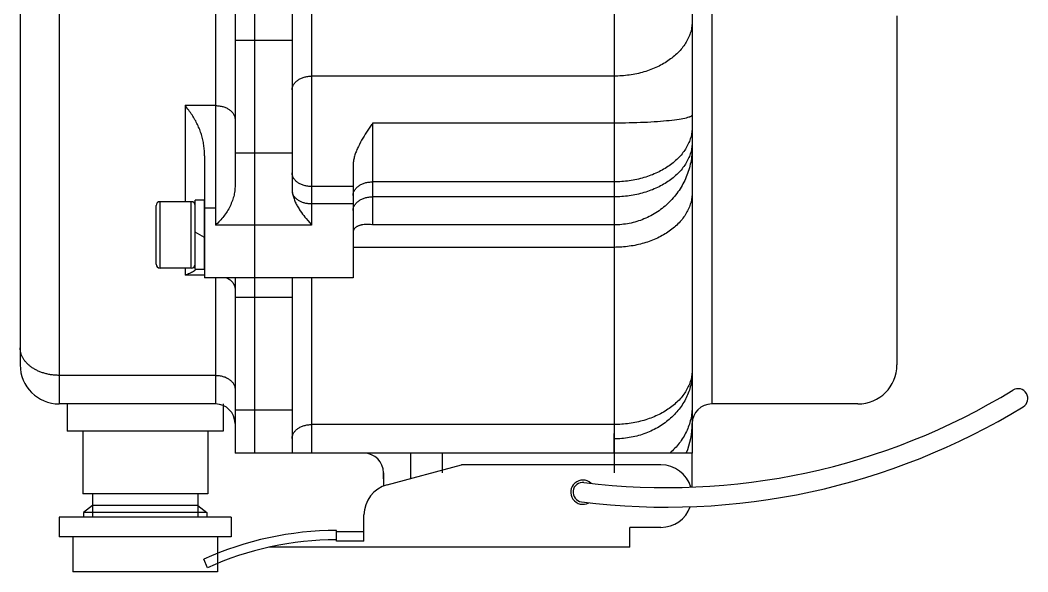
# Model space of a CAD drawing. Header units: millimetres. Extents: x -139278 to 641613, y -260926 to 217780.
# Drawn here: x 47038.6 to 47296.9, y 13754.6 to 13896.1 of the extents above; entities that cross this region are included whole.
import ezdxf

# ---------------------------------------------------------------- set-up
doc = ezdxf.new("R2010")
doc.units = ezdxf.units.MM

msp = doc.modelspace()

# ---------------------------------------------------------------- linework, layer by layer
for p, q in [((47093.692, 13999.235), (47093.692, 13853.368)), ((47098.698, 13999.235), (47098.698, 13785.065)), ((47113.317, 13999.335), (47113.317, 13843.531)), ((47190.814, 13999.335), (47190.814, 13785.065)), ((47038.623, 13995.33), (47038.623, 13807.693)), ((47108.31, 13994.329), (47108.31, 13852.885)), ((47210.84, 13992.326), (47210.84, 13785.065)), ((47215.846, 13992.326), (47215.846, 13797.681)), ((47048.635, 13937.194), (47048.635, 13797.681)), ((47088.686, 13936.255), (47088.686, 13843.531)), ((47210.84, 13895.894), (47210.834, 13895.546)), ((47263.306, 13897.206), (47263.306, 13807.693)), ((47210.455, 13893.131), (47210.353, 13892.791)), ((47210.545, 13893.473), (47210.455, 13893.131)), ((47210.623, 13893.816), (47210.545, 13893.473)), ((47210.689, 13894.16), (47210.623, 13893.816)), ((47210.743, 13894.506), (47210.689, 13894.16)), ((47210.785, 13894.852), (47210.743, 13894.506)), ((47210.816, 13895.199), (47210.785, 13894.852)), ((47210.834, 13895.546), (47210.816, 13895.199)), ((47098.698, 13890.912), (47093.692, 13890.912)), ((47108.31, 13890.912), (47098.698, 13890.912)), ((47209.315, 13890.475), (47209.122, 13890.156)), ((47209.498, 13890.798), (47209.315, 13890.475)), ((47209.669, 13891.123), (47209.498, 13890.798)), ((47209.829, 13891.452), (47209.669, 13891.123)), ((47209.977, 13891.783), (47209.829, 13891.452)), ((47210.114, 13892.117), (47209.977, 13891.783)), ((47210.24, 13892.453), (47210.114, 13892.117)), ((47210.353, 13892.791), (47210.24, 13892.453)), ((47207.465, 13888.027), (47207.187, 13887.74)), ((47207.733, 13888.318), (47207.465, 13888.027)), ((47207.991, 13888.614), (47207.733, 13888.318)), ((47208.238, 13888.914), (47207.991, 13888.614)), ((47208.475, 13889.219), (47208.238, 13888.914)), ((47208.701, 13889.527), (47208.475, 13889.219)), ((47208.917, 13889.84), (47208.701, 13889.527)), ((47209.122, 13890.156), (47208.917, 13889.84)), ((47204.263, 13885.402), (47203.894, 13885.172)), ((47204.623, 13885.638), (47204.263, 13885.402)), ((47204.974, 13885.881), (47204.623, 13885.638)), ((47205.318, 13886.13), (47204.974, 13885.881)), ((47205.652, 13886.385), (47205.318, 13886.13)), ((47205.978, 13886.645), (47205.652, 13886.385)), ((47206.294, 13886.911), (47205.978, 13886.645)), ((47206.601, 13887.182), (47206.294, 13886.911)), ((47206.899, 13887.459), (47206.601, 13887.182)), ((47207.187, 13887.74), (47206.899, 13887.459)), ((47198.021, 13882.683), (47197.561, 13882.562)), ((47198.478, 13882.812), (47198.021, 13882.683)), ((47198.929, 13882.949), (47198.478, 13882.812)), ((47199.376, 13883.093), (47198.929, 13882.949)), ((47199.818, 13883.246), (47199.376, 13883.093)), ((47200.254, 13883.406), (47199.818, 13883.246)), ((47200.685, 13883.573), (47200.254, 13883.406)), ((47201.109, 13883.748), (47200.685, 13883.573)), ((47201.528, 13883.931), (47201.109, 13883.748)), ((47201.94, 13884.12), (47201.528, 13883.931)), ((47202.345, 13884.317), (47201.94, 13884.12)), ((47202.743, 13884.52), (47202.345, 13884.317)), ((47203.135, 13884.731), (47202.743, 13884.52)), ((47203.518, 13884.948), (47203.135, 13884.731)), ((47203.894, 13885.172), (47203.518, 13884.948)), ((47109.023, 13880.014), (47109.154, 13880.161)), ((47109.023, 13880.014), (47109.154, 13880.161)), ((47109.154, 13880.161), (47109.296, 13880.303)), ((47109.154, 13880.161), (47109.296, 13880.303)), ((47109.296, 13880.303), (47109.447, 13880.44)), ((47109.296, 13880.303), (47109.447, 13880.44)), ((47109.447, 13880.44), (47109.607, 13880.571)), ((47109.447, 13880.44), (47109.607, 13880.571)), ((47109.607, 13880.571), (47109.777, 13880.697)), ((47109.607, 13880.571), (47109.777, 13880.697)), ((47109.777, 13880.697), (47109.955, 13880.817)), ((47109.777, 13880.697), (47109.955, 13880.817)), ((47109.955, 13880.817), (47110.141, 13880.93)), ((47109.955, 13880.817), (47110.141, 13880.93)), ((47110.141, 13880.93), (47110.334, 13881.037)), ((47110.141, 13880.93), (47110.334, 13881.037)), ((47110.334, 13881.037), (47110.535, 13881.137)), ((47110.334, 13881.037), (47110.535, 13881.137)), ((47110.535, 13881.137), (47110.743, 13881.23)), ((47110.535, 13881.137), (47110.743, 13881.23)), ((47110.743, 13881.23), (47110.957, 13881.316)), ((47110.743, 13881.23), (47110.957, 13881.316)), ((47110.957, 13881.316), (47111.176, 13881.394)), ((47110.957, 13881.316), (47111.176, 13881.394)), ((47111.176, 13881.394), (47111.401, 13881.464)), ((47111.176, 13881.394), (47111.401, 13881.464)), ((47111.401, 13881.464), (47111.63, 13881.527)), ((47111.401, 13881.464), (47111.63, 13881.527)), ((47111.63, 13881.527), (47111.863, 13881.581)), ((47111.63, 13881.527), (47111.863, 13881.581)), ((47111.863, 13881.581), (47112.1, 13881.628)), ((47111.863, 13881.581), (47112.1, 13881.628)), ((47112.1, 13881.628), (47112.34, 13881.666)), ((47112.1, 13881.628), (47112.34, 13881.666)), ((47112.34, 13881.666), (47112.582, 13881.695)), ((47112.34, 13881.666), (47112.582, 13881.695)), ((47112.582, 13881.695), (47112.826, 13881.717)), ((47112.582, 13881.695), (47112.826, 13881.717)), ((47112.826, 13881.717), (47113.071, 13881.73)), ((47112.826, 13881.717), (47113.071, 13881.73)), ((47113.071, 13881.73), (47113.317, 13881.734)), ((47113.071, 13881.73), (47113.317, 13881.734)), ((47190.814, 13881.734), (47113.317, 13881.734)), ((47191.306, 13881.738), (47190.814, 13881.734)), ((47191.797, 13881.751), (47191.306, 13881.738)), ((47192.288, 13881.772), (47191.797, 13881.751)), ((47192.777, 13881.802), (47192.288, 13881.772)), ((47193.266, 13881.84), (47192.777, 13881.802)), ((47193.753, 13881.887), (47193.266, 13881.84)), ((47194.238, 13881.942), (47193.753, 13881.887)), ((47194.721, 13882.006), (47194.238, 13881.942)), ((47195.202, 13882.078), (47194.721, 13882.006)), ((47195.68, 13882.158), (47195.202, 13882.078)), ((47196.155, 13882.247), (47195.68, 13882.158)), ((47196.627, 13882.344), (47196.155, 13882.247)), ((47197.096, 13882.448), (47196.627, 13882.344)), ((47197.561, 13882.562), (47197.096, 13882.448)), ((47108.31, 13878.194), (47108.316, 13878.367)), ((47108.31, 13878.194), (47108.316, 13878.367)), ((47108.316, 13878.367), (47108.334, 13878.541)), ((47108.316, 13878.367), (47108.334, 13878.541)), ((47108.334, 13878.541), (47108.365, 13878.713)), ((47108.334, 13878.541), (47108.365, 13878.713)), ((47108.365, 13878.713), (47108.407, 13878.884)), ((47108.365, 13878.713), (47108.407, 13878.884)), ((47108.407, 13878.884), (47108.46, 13879.054)), ((47108.407, 13878.884), (47108.46, 13879.054)), ((47108.46, 13879.054), (47108.526, 13879.221)), ((47108.46, 13879.054), (47108.526, 13879.221)), ((47108.526, 13879.221), (47108.603, 13879.386)), ((47108.526, 13879.221), (47108.603, 13879.386)), ((47108.603, 13879.386), (47108.691, 13879.548)), ((47108.603, 13879.386), (47108.691, 13879.548)), ((47108.691, 13879.548), (47108.791, 13879.707)), ((47108.691, 13879.548), (47108.791, 13879.707)), ((47108.791, 13879.707), (47108.902, 13879.863)), ((47108.791, 13879.707), (47108.902, 13879.863)), ((47108.902, 13879.863), (47109.023, 13880.014)), ((47108.902, 13879.863), (47109.023, 13880.014)), ((47080.876, 13874.178), (47080.876, 13849.546)), ((47088.686, 13874.178), (47080.876, 13874.178)), ((47081.123, 13873.885), (47080.876, 13874.178)), ((47081.364, 13873.591), (47081.123, 13873.885)), ((47081.599, 13873.295), (47081.364, 13873.591)), ((47081.827, 13872.998), (47081.599, 13873.295)), ((47082.049, 13872.699), (47081.827, 13872.998)), ((47082.265, 13872.399), (47082.049, 13872.699)), ((47082.475, 13872.097), (47082.265, 13872.399)), ((47088.686, 13874.178), (47088.931, 13874.173)), ((47088.931, 13874.173), (47089.176, 13874.161)), ((47089.176, 13874.161), (47089.42, 13874.139)), ((47089.42, 13874.139), (47089.662, 13874.11)), ((47089.662, 13874.11), (47089.902, 13874.072)), ((47089.902, 13874.072), (47090.139, 13874.025)), ((47090.139, 13874.025), (47090.372, 13873.971)), ((47090.372, 13873.971), (47090.601, 13873.908)), ((47090.601, 13873.908), (47090.826, 13873.838)), ((47090.826, 13873.838), (47091.046, 13873.76)), ((47091.046, 13873.76), (47091.259, 13873.674)), ((47091.259, 13873.674), (47091.467, 13873.581)), ((47091.467, 13873.581), (47091.668, 13873.481)), ((47091.668, 13873.481), (47091.862, 13873.374)), ((47091.862, 13873.374), (47092.048, 13873.261)), ((47092.048, 13873.261), (47092.226, 13873.141)), ((47092.226, 13873.141), (47092.395, 13873.015)), ((47092.395, 13873.015), (47092.556, 13872.883)), ((47092.556, 13872.883), (47092.707, 13872.746)), ((47092.707, 13872.746), (47092.848, 13872.604)), ((47092.848, 13872.604), (47092.98, 13872.458)), ((47092.98, 13872.458), (47093.101, 13872.306)), ((47082.678, 13871.794), (47082.475, 13872.097)), ((47082.875, 13871.489), (47082.678, 13871.794)), ((47083.066, 13871.183), (47082.875, 13871.489)), ((47083.251, 13870.875), (47083.066, 13871.183)), ((47083.429, 13870.565), (47083.251, 13870.875)), ((47083.601, 13870.254), (47083.429, 13870.565)), ((47083.767, 13869.941), (47083.601, 13870.254)), ((47083.926, 13869.627), (47083.767, 13869.941)), ((47093.101, 13872.306), (47093.211, 13872.151)), ((47093.211, 13872.151), (47093.311, 13871.992)), ((47093.311, 13871.992), (47093.399, 13871.83)), ((47093.399, 13871.83), (47093.476, 13871.665)), ((47093.476, 13871.665), (47093.542, 13871.498)), ((47093.542, 13871.498), (47093.596, 13871.328)), ((47093.596, 13871.328), (47093.638, 13871.157)), ((47093.638, 13871.157), (47093.668, 13870.985)), ((47093.668, 13870.985), (47093.686, 13870.811)), ((47093.686, 13870.811), (47093.692, 13870.638)), ((47196.627, 13869.778), (47195.68, 13869.75)), ((47197.561, 13869.811), (47196.627, 13869.778)), ((47198.478, 13869.848), (47197.561, 13869.811)), ((47199.376, 13869.89), (47198.478, 13869.848)), ((47200.254, 13869.937), (47199.376, 13869.89)), ((47201.109, 13869.988), (47200.254, 13869.937)), ((47201.94, 13870.043), (47201.109, 13869.988)), ((47202.743, 13870.103), (47201.94, 13870.043)), ((47203.518, 13870.167), (47202.743, 13870.103)), ((47204.263, 13870.234), (47203.518, 13870.167)), ((47204.974, 13870.306), (47204.263, 13870.234)), ((47205.652, 13870.381), (47204.974, 13870.306)), ((47206.294, 13870.46), (47205.652, 13870.381)), ((47206.899, 13870.541), (47206.294, 13870.46)), ((47207.465, 13870.626), (47206.899, 13870.541)), ((47207.991, 13870.714), (47207.465, 13870.626)), ((47208.475, 13870.804), (47207.991, 13870.714)), ((47208.917, 13870.897), (47208.475, 13870.804)), ((47209.315, 13870.992), (47208.917, 13870.897)), ((47209.669, 13871.088), (47209.315, 13870.992)), ((47209.977, 13871.187), (47209.669, 13871.088)), ((47210.114, 13871.237), (47209.977, 13871.187)), ((47210.24, 13871.287), (47210.114, 13871.237)), ((47210.353, 13871.337), (47210.24, 13871.287)), ((47210.455, 13871.388), (47210.353, 13871.337)), ((47210.545, 13871.439), (47210.455, 13871.388)), ((47210.623, 13871.49), (47210.545, 13871.439)), ((47210.689, 13871.542), (47210.623, 13871.49)), ((47210.743, 13871.593), (47210.689, 13871.542)), ((47210.785, 13871.645), (47210.743, 13871.593)), ((47210.816, 13871.697), (47210.785, 13871.645)), ((47210.834, 13871.748), (47210.816, 13871.697)), ((47210.84, 13871.8), (47210.834, 13871.748)), ((47084.08, 13869.312), (47083.926, 13869.627)), ((47084.227, 13868.994), (47084.08, 13869.312)), ((47084.368, 13868.675), (47084.227, 13868.994)), ((47084.502, 13868.355), (47084.368, 13868.675)), ((47084.631, 13868.033), (47084.502, 13868.355)), ((47084.753, 13867.71), (47084.631, 13868.033)), ((47084.868, 13867.385), (47084.753, 13867.71)), ((47084.978, 13867.058), (47084.868, 13867.385)), ((47127.4, 13867.367), (47127.074, 13866.853)), ((47127.73, 13867.877), (47127.4, 13867.367)), ((47128.063, 13868.384), (47127.73, 13867.877)), ((47128.736, 13869.39), (47128.063, 13868.384)), ((47128.936, 13869.687), (47128.936, 13843.591)), ((47190.814, 13869.687), (47128.936, 13869.687)), ((47191.797, 13869.69), (47190.814, 13869.687)), ((47192.777, 13869.697), (47191.797, 13869.69)), ((47193.753, 13869.71), (47192.777, 13869.697)), ((47194.721, 13869.728), (47193.753, 13869.71)), ((47195.68, 13869.75), (47194.721, 13869.728)), ((47210.743, 13867.401), (47210.689, 13867.055)), ((47210.785, 13867.747), (47210.743, 13867.401)), ((47210.816, 13868.094), (47210.785, 13867.747)), ((47210.834, 13868.441), (47210.816, 13868.094)), ((47210.84, 13868.789), (47210.834, 13868.441)), ((47085.081, 13866.73), (47084.978, 13867.058)), ((47085.178, 13866.401), (47085.081, 13866.73)), ((47085.269, 13866.07), (47085.178, 13866.401)), ((47085.353, 13865.737), (47085.269, 13866.07)), ((47085.432, 13865.403), (47085.353, 13865.737)), ((47085.503, 13865.067), (47085.432, 13865.403)), ((47085.569, 13864.73), (47085.503, 13865.067)), ((47085.629, 13864.391), (47085.569, 13864.73)), ((47125.846, 13864.762), (47125.565, 13864.23)), ((47126.139, 13865.29), (47125.846, 13864.762)), ((47126.442, 13865.815), (47126.139, 13865.29)), ((47126.755, 13866.336), (47126.442, 13865.815)), ((47127.074, 13866.853), (47126.755, 13866.336)), ((47209.977, 13864.678), (47209.829, 13864.347)), ((47210.114, 13865.012), (47209.977, 13864.678)), ((47210.24, 13865.348), (47210.114, 13865.012)), ((47210.353, 13865.686), (47210.24, 13865.348)), ((47210.455, 13866.026), (47210.353, 13865.686)), ((47210.545, 13866.368), (47210.455, 13866.026)), ((47210.623, 13866.711), (47210.545, 13866.368)), ((47210.689, 13867.055), (47210.623, 13866.711)), ((47210.834, 13864.596), (47210.816, 13864.248)), ((47210.84, 13864.943), (47210.834, 13864.596)), ((47085.682, 13864.05), (47085.629, 13864.391)), ((47085.729, 13863.708), (47085.682, 13864.05)), ((47085.769, 13863.365), (47085.729, 13863.708)), ((47085.804, 13863.02), (47085.769, 13863.365)), ((47085.832, 13862.673), (47085.804, 13863.02)), ((47085.854, 13862.325), (47085.832, 13862.673)), ((47085.87, 13861.976), (47085.854, 13862.325)), ((47124.602, 13862.071), (47124.504, 13861.799)), ((47124.705, 13862.344), (47124.602, 13862.071)), ((47124.814, 13862.615), (47124.705, 13862.344)), ((47124.928, 13862.886), (47124.814, 13862.615)), ((47125.047, 13863.156), (47124.928, 13862.886)), ((47125.171, 13863.426), (47125.047, 13863.156)), ((47125.298, 13863.695), (47125.171, 13863.426)), ((47125.565, 13864.23), (47125.298, 13863.695)), ((47208.475, 13862.114), (47208.238, 13861.809)), ((47208.701, 13862.422), (47208.475, 13862.114)), ((47208.917, 13862.734), (47208.701, 13862.422)), ((47209.122, 13863.05), (47208.917, 13862.734)), ((47209.315, 13863.37), (47209.122, 13863.05)), ((47209.498, 13863.692), (47209.315, 13863.37)), ((47209.669, 13864.018), (47209.498, 13863.692)), ((47209.829, 13864.347), (47209.669, 13864.018)), ((47210.455, 13862.181), (47210.353, 13861.841)), ((47210.545, 13862.522), (47210.455, 13862.181)), ((47210.623, 13862.865), (47210.545, 13862.522)), ((47210.689, 13863.21), (47210.623, 13862.865)), ((47210.743, 13863.555), (47210.689, 13863.21)), ((47210.785, 13863.901), (47210.743, 13863.555)), ((47210.785, 13862.04), (47210.743, 13861.553)), ((47210.816, 13864.248), (47210.785, 13863.901)), ((47210.816, 13862.528), (47210.785, 13862.04)), ((47210.834, 13863.016), (47210.816, 13862.528)), ((47210.84, 13863.505), (47210.834, 13863.016)), ((47085.879, 13861.624), (47085.87, 13861.976)), ((47085.882, 13861.272), (47085.879, 13861.624)), ((47085.882, 13861.272), (47085.882, 13830.052)), ((47098.698, 13861.992), (47093.692, 13861.992)), ((47108.31, 13861.992), (47098.698, 13861.992)), ((47123.979, 13859.607), (47123.953, 13859.333)), ((47124.016, 13859.882), (47123.979, 13859.607)), ((47124.062, 13860.156), (47124.016, 13859.882)), ((47124.116, 13860.43), (47124.062, 13860.156)), ((47124.179, 13860.705), (47124.116, 13860.43)), ((47124.25, 13860.979), (47124.179, 13860.705)), ((47124.328, 13861.252), (47124.25, 13860.979)), ((47124.413, 13861.526), (47124.328, 13861.252)), ((47124.504, 13861.799), (47124.413, 13861.526)), ((47205.978, 13859.54), (47205.652, 13859.279)), ((47206.294, 13859.806), (47205.978, 13859.54)), ((47206.601, 13860.077), (47206.294, 13859.806)), ((47206.899, 13860.353), (47206.601, 13860.077)), ((47207.187, 13860.635), (47206.899, 13860.353)), ((47207.465, 13860.922), (47207.187, 13860.635)), ((47207.733, 13861.213), (47207.465, 13860.922)), ((47207.991, 13861.509), (47207.733, 13861.213)), ((47208.238, 13861.809), (47207.991, 13861.509)), ((47209.315, 13859.524), (47209.122, 13859.205)), ((47209.498, 13859.847), (47209.315, 13859.524)), ((47209.669, 13860.173), (47209.498, 13859.847)), ((47209.829, 13860.501), (47209.669, 13860.173)), ((47209.977, 13860.833), (47209.829, 13860.501)), ((47210.114, 13861.166), (47209.977, 13860.833)), ((47210.24, 13861.502), (47210.114, 13861.166)), ((47210.353, 13861.841), (47210.24, 13861.502)), ((47210.455, 13859.62), (47210.353, 13859.142)), ((47210.545, 13860.1), (47210.455, 13859.62)), ((47210.623, 13860.583), (47210.545, 13860.1)), ((47210.689, 13861.067), (47210.623, 13860.583)), ((47210.743, 13861.553), (47210.689, 13861.067)), ((47108.316, 13856.78), (47108.31, 13856.954)), ((47123.936, 13859.059), (47123.93, 13858.785)), ((47123.93, 13858.785), (47123.93, 13830.052)), ((47123.953, 13859.333), (47123.936, 13859.059)), ((47201.94, 13857.015), (47201.528, 13856.825)), ((47202.345, 13857.212), (47201.94, 13857.015)), ((47202.743, 13857.415), (47202.345, 13857.212)), ((47203.135, 13857.626), (47202.743, 13857.415)), ((47203.518, 13857.843), (47203.135, 13857.626)), ((47203.894, 13858.066), (47203.518, 13857.843)), ((47204.263, 13858.297), (47203.894, 13858.066)), ((47204.623, 13858.533), (47204.263, 13858.297)), ((47204.974, 13858.776), (47204.623, 13858.533)), ((47205.318, 13859.025), (47204.974, 13858.776)), ((47205.652, 13859.279), (47205.318, 13859.025)), ((47207.465, 13857.076), (47207.187, 13856.79)), ((47207.733, 13857.368), (47207.465, 13857.076)), ((47207.991, 13857.663), (47207.733, 13857.368)), ((47208.238, 13857.964), (47207.991, 13857.663)), ((47208.475, 13858.268), (47208.238, 13857.964)), ((47208.701, 13858.577), (47208.475, 13858.268)), ((47208.917, 13858.889), (47208.701, 13858.577)), ((47209.122, 13859.205), (47208.917, 13858.889)), ((47209.829, 13857.258), (47209.669, 13856.796)), ((47209.977, 13857.724), (47209.829, 13857.258)), ((47210.114, 13858.194), (47209.977, 13857.724)), ((47210.24, 13858.666), (47210.114, 13858.194)), ((47210.353, 13859.142), (47210.24, 13858.666)), ((47108.334, 13856.607), (47108.316, 13856.78)), ((47108.365, 13856.434), (47108.334, 13856.607)), ((47108.407, 13856.263), (47108.365, 13856.434)), ((47108.46, 13856.094), (47108.407, 13856.263)), ((47108.526, 13855.926), (47108.46, 13856.094)), ((47108.603, 13855.761), (47108.526, 13855.926)), ((47108.691, 13855.599), (47108.603, 13855.761)), ((47108.791, 13855.44), (47108.691, 13855.599)), ((47108.902, 13855.285), (47108.791, 13855.44)), ((47109.023, 13855.134), (47108.902, 13855.285)), ((47109.154, 13854.987), (47109.023, 13855.134)), ((47109.296, 13854.845), (47109.154, 13854.987)), ((47109.447, 13854.708), (47109.296, 13854.845)), ((47109.607, 13854.576), (47109.447, 13854.708)), ((47109.777, 13854.451), (47109.607, 13854.576)), ((47109.955, 13854.331), (47109.777, 13854.451)), ((47110.141, 13854.217), (47109.955, 13854.331)), ((47126.576, 13854.211), (47126.796, 13854.289)), ((47126.796, 13854.289), (47127.021, 13854.359)), ((47127.021, 13854.359), (47127.25, 13854.422)), ((47127.25, 13854.422), (47127.483, 13854.476)), ((47127.483, 13854.476), (47127.72, 13854.522)), ((47127.72, 13854.522), (47127.96, 13854.561)), ((47127.96, 13854.561), (47128.202, 13854.59)), ((47128.202, 13854.59), (47128.446, 13854.611)), ((47128.446, 13854.611), (47128.691, 13854.624)), ((47128.691, 13854.624), (47128.936, 13854.629)), ((47190.814, 13854.629), (47128.936, 13854.629)), ((47191.306, 13854.633), (47190.814, 13854.629)), ((47191.797, 13854.646), (47191.306, 13854.633)), ((47192.288, 13854.667), (47191.797, 13854.646)), ((47192.777, 13854.697), (47192.288, 13854.667)), ((47193.266, 13854.735), (47192.777, 13854.697)), ((47193.753, 13854.782), (47193.266, 13854.735)), ((47194.238, 13854.837), (47193.753, 13854.782)), ((47194.721, 13854.901), (47194.238, 13854.837)), ((47195.202, 13854.973), (47194.721, 13854.901)), ((47195.68, 13855.053), (47195.202, 13854.973)), ((47196.155, 13855.141), (47195.68, 13855.053)), ((47196.627, 13855.238), (47196.155, 13855.141)), ((47197.096, 13855.343), (47196.627, 13855.238)), ((47197.561, 13855.456), (47197.096, 13855.343)), ((47198.021, 13855.577), (47197.561, 13855.456)), ((47198.478, 13855.706), (47198.021, 13855.577)), ((47198.929, 13855.843), (47198.478, 13855.706)), ((47199.376, 13855.988), (47198.929, 13855.843)), ((47199.818, 13856.14), (47199.376, 13855.988)), ((47200.254, 13856.301), (47199.818, 13856.14)), ((47200.685, 13856.468), (47200.254, 13856.301)), ((47201.109, 13856.643), (47200.685, 13856.468)), ((47201.528, 13856.825), (47201.109, 13856.643)), ((47204.263, 13854.451), (47203.894, 13854.221)), ((47204.623, 13854.688), (47204.263, 13854.451)), ((47204.974, 13854.93), (47204.623, 13854.688)), ((47205.318, 13855.179), (47204.974, 13854.93)), ((47205.652, 13855.434), (47205.318, 13855.179)), ((47205.978, 13855.694), (47205.652, 13855.434)), ((47206.294, 13855.96), (47205.978, 13855.694)), ((47206.601, 13856.231), (47206.294, 13855.96)), ((47206.899, 13856.508), (47206.601, 13856.231)), ((47207.187, 13856.79), (47206.899, 13856.508)), ((47208.701, 13854.551), (47208.475, 13854.118)), ((47208.917, 13854.991), (47208.701, 13854.551)), ((47209.122, 13855.435), (47208.917, 13854.991)), ((47209.315, 13855.884), (47209.122, 13855.435)), ((47209.498, 13856.338), (47209.315, 13855.884)), ((47209.669, 13856.796), (47209.498, 13856.338)), ((47093.564, 13851.938), (47093.502, 13851.584)), ((47093.615, 13852.294), (47093.564, 13851.938)), ((47093.653, 13852.651), (47093.615, 13852.294)), ((47093.678, 13853.009), (47093.653, 13852.651)), ((47093.691, 13853.368), (47093.678, 13853.009)), ((47108.311, 13852.8), (47108.316, 13852.613)), ((47108.316, 13852.613), (47108.327, 13852.426)), ((47108.327, 13852.426), (47108.343, 13852.239)), ((47108.343, 13852.239), (47108.364, 13852.052)), ((47108.364, 13852.052), (47108.39, 13851.866)), ((47108.433, 13851.715), (47108.39, 13851.866)), ((47108.39, 13851.865), (47108.438, 13851.588)), ((47108.486, 13851.565), (47108.433, 13851.715)), ((47110.334, 13854.11), (47110.141, 13854.217)), ((47110.535, 13854.01), (47110.334, 13854.11)), ((47110.743, 13853.917), (47110.535, 13854.01)), ((47110.957, 13853.832), (47110.743, 13853.917)), ((47111.176, 13853.754), (47110.957, 13853.832)), ((47111.401, 13853.683), (47111.176, 13853.754)), ((47111.63, 13853.621), (47111.401, 13853.683)), ((47111.863, 13853.566), (47111.63, 13853.621)), ((47112.1, 13853.52), (47111.863, 13853.566)), ((47112.34, 13853.482), (47112.1, 13853.52)), ((47112.582, 13853.452), (47112.34, 13853.482)), ((47112.826, 13853.431), (47112.582, 13853.452)), ((47113.071, 13853.418), (47112.826, 13853.431)), ((47113.317, 13853.414), (47113.071, 13853.418)), ((47123.93, 13853.414), (47113.317, 13853.414)), ((47123.984, 13851.608), (47124.026, 13851.779)), ((47124.026, 13851.779), (47124.08, 13851.949)), ((47124.08, 13851.949), (47124.146, 13852.116)), ((47124.146, 13852.116), (47124.223, 13852.281)), ((47124.223, 13852.281), (47124.311, 13852.443)), ((47124.311, 13852.443), (47124.411, 13852.602)), ((47124.411, 13852.602), (47124.521, 13852.757)), ((47124.521, 13852.757), (47124.642, 13852.908)), ((47124.642, 13852.908), (47124.774, 13853.055)), ((47124.774, 13853.055), (47124.915, 13853.197)), ((47124.915, 13853.197), (47125.066, 13853.334)), ((47125.066, 13853.334), (47125.227, 13853.466)), ((47125.227, 13853.466), (47125.396, 13853.592)), ((47125.396, 13853.592), (47125.574, 13853.712)), ((47125.574, 13853.712), (47125.76, 13853.825)), ((47125.76, 13853.825), (47125.954, 13853.932)), ((47125.954, 13853.932), (47126.155, 13854.032)), ((47126.155, 13854.032), (47126.363, 13854.125)), ((47126.363, 13854.125), (47126.576, 13854.211)), ((47198.021, 13851.732), (47197.561, 13851.611)), ((47198.478, 13851.861), (47198.021, 13851.732)), ((47198.929, 13851.998), (47198.478, 13851.861)), ((47199.376, 13852.143), (47198.929, 13851.998)), ((47199.818, 13852.295), (47199.376, 13852.143)), ((47200.254, 13852.455), (47199.818, 13852.295)), ((47200.685, 13852.623), (47200.254, 13852.455)), ((47201.109, 13852.798), (47200.685, 13852.623)), ((47201.528, 13852.98), (47201.109, 13852.798)), ((47201.94, 13853.169), (47201.528, 13852.98)), ((47202.345, 13853.366), (47201.94, 13853.169)), ((47202.743, 13853.57), (47202.345, 13853.366)), ((47203.135, 13853.78), (47202.743, 13853.57)), ((47203.518, 13853.997), (47203.135, 13853.78)), ((47203.894, 13854.221), (47203.518, 13853.997)), ((47207.187, 13852.038), (47206.899, 13851.642)), ((47207.465, 13852.441), (47207.187, 13852.038)), ((47207.733, 13852.851), (47207.465, 13852.441)), ((47207.991, 13853.267), (47207.733, 13852.851)), ((47208.238, 13853.689), (47207.991, 13853.267)), ((47208.475, 13854.118), (47208.238, 13853.689)), ((47210.84, 13851.998), (47210.834, 13851.65)), ((47074.468, 13832.525), (47074.468, 13849.546)), ((47082.478, 13849.546), (47074.468, 13849.546)), ((47082.478, 13832.525), (47082.478, 13849.546)), ((47083.479, 13832.124), (47083.479, 13849.947)), ((47085.882, 13849.947), (47083.479, 13849.947)), ((47085.882, 13832.124), (47085.882, 13849.947)), ((47092.739, 13849.122), (47092.583, 13848.766)), ((47092.885, 13849.482), (47092.739, 13849.122)), ((47093.021, 13849.846), (47092.885, 13849.482)), ((47093.138, 13850.188), (47093.021, 13849.846)), ((47093.245, 13850.534), (47093.138, 13850.188)), ((47093.341, 13850.881), (47093.245, 13850.534)), ((47093.427, 13851.232), (47093.341, 13850.881)), ((47093.502, 13851.584), (47093.427, 13851.232)), ((47108.438, 13851.588), (47108.495, 13851.313)), ((47108.547, 13851.418), (47108.486, 13851.565)), ((47108.495, 13851.313), (47108.562, 13851.041)), ((47108.618, 13851.272), (47108.547, 13851.418)), ((47108.562, 13851.041), (47108.639, 13850.771)), ((47108.698, 13851.129), (47108.618, 13851.272)), ((47108.639, 13850.771), (47108.723, 13850.503)), ((47108.786, 13850.988), (47108.698, 13851.129)), ((47108.723, 13850.503), (47108.815, 13850.237)), ((47108.883, 13850.85), (47108.786, 13850.988)), ((47108.815, 13850.237), (47108.915, 13849.974)), ((47108.988, 13850.715), (47108.883, 13850.85)), ((47108.915, 13849.974), (47109.022, 13849.712)), ((47109.102, 13850.584), (47108.988, 13850.715)), ((47109.022, 13849.712), (47109.136, 13849.453)), ((47109.223, 13850.456), (47109.102, 13850.584)), ((47109.136, 13849.453), (47109.256, 13849.196)), ((47109.353, 13850.332), (47109.223, 13850.456)), ((47109.256, 13849.196), (47109.382, 13848.941)), ((47109.489, 13850.212), (47109.353, 13850.332)), ((47109.633, 13850.096), (47109.489, 13850.212)), ((47109.784, 13849.985), (47109.633, 13850.096)), ((47109.942, 13849.879), (47109.784, 13849.985)), ((47110.106, 13849.778), (47109.942, 13849.879)), ((47110.276, 13849.682), (47110.106, 13849.778)), ((47110.452, 13849.591), (47110.276, 13849.682)), ((47110.633, 13849.505), (47110.452, 13849.591)), ((47110.82, 13849.426), (47110.633, 13849.505)), ((47111.011, 13849.352), (47110.82, 13849.426)), ((47111.206, 13849.284), (47111.011, 13849.352)), ((47111.406, 13849.222), (47111.206, 13849.284)), ((47111.609, 13849.166), (47111.406, 13849.222)), ((47111.815, 13849.117), (47111.609, 13849.166)), ((47112.024, 13849.074), (47111.815, 13849.117)), ((47123.93, 13851.089), (47123.936, 13851.262)), ((47123.936, 13851.262), (47123.954, 13851.436)), ((47123.954, 13851.436), (47123.984, 13851.608)), ((47124.642, 13849.063), (47124.774, 13849.21)), ((47124.774, 13849.21), (47124.915, 13849.352)), ((47124.915, 13849.352), (47125.066, 13849.489)), ((47125.066, 13849.489), (47125.227, 13849.62)), ((47125.227, 13849.62), (47125.396, 13849.746)), ((47125.396, 13849.746), (47125.574, 13849.866)), ((47125.574, 13849.866), (47125.76, 13849.98)), ((47125.76, 13849.98), (47125.954, 13850.086)), ((47125.954, 13850.086), (47126.155, 13850.187)), ((47126.155, 13850.187), (47126.363, 13850.279)), ((47126.363, 13850.279), (47126.576, 13850.365)), ((47126.576, 13850.365), (47126.796, 13850.443)), ((47126.796, 13850.443), (47127.021, 13850.514)), ((47127.021, 13850.514), (47127.25, 13850.576)), ((47127.25, 13850.576), (47127.483, 13850.631)), ((47127.483, 13850.631), (47127.72, 13850.677)), ((47127.72, 13850.677), (47127.96, 13850.715)), ((47127.96, 13850.715), (47128.202, 13850.745)), ((47128.202, 13850.745), (47128.446, 13850.766)), ((47128.446, 13850.766), (47128.691, 13850.779)), ((47128.691, 13850.779), (47128.936, 13850.783)), ((47190.814, 13850.783), (47128.936, 13850.783)), ((47191.306, 13850.787), (47190.814, 13850.783)), ((47191.797, 13850.8), (47191.306, 13850.787)), ((47192.288, 13850.821), (47191.797, 13850.8)), ((47192.777, 13850.851), (47192.288, 13850.821)), ((47193.266, 13850.89), (47192.777, 13850.851)), ((47193.753, 13850.936), (47193.266, 13850.89)), ((47194.238, 13850.992), (47193.753, 13850.936)), ((47194.721, 13851.055), (47194.238, 13850.992)), ((47195.202, 13851.127), (47194.721, 13851.055)), ((47195.68, 13851.207), (47195.202, 13851.127)), ((47196.155, 13851.296), (47195.68, 13851.207)), ((47196.627, 13851.393), (47196.155, 13851.296)), ((47197.096, 13851.498), (47196.627, 13851.393)), ((47197.561, 13851.611), (47197.096, 13851.498)), ((47204.974, 13849.424), (47204.623, 13849.082)), ((47205.318, 13849.774), (47204.974, 13849.424)), ((47205.652, 13850.132), (47205.318, 13849.774)), ((47205.978, 13850.498), (47205.652, 13850.132)), ((47206.294, 13850.872), (47205.978, 13850.498)), ((47206.601, 13851.253), (47206.294, 13850.872)), ((47206.899, 13851.642), (47206.601, 13851.253)), ((47210.455, 13849.235), (47210.353, 13848.895)), ((47210.545, 13849.577), (47210.455, 13849.235)), ((47210.623, 13849.92), (47210.545, 13849.577)), ((47210.689, 13850.264), (47210.623, 13849.92)), ((47210.743, 13850.61), (47210.689, 13850.264)), ((47210.785, 13850.956), (47210.743, 13850.61)), ((47210.816, 13851.303), (47210.785, 13850.956)), ((47210.834, 13851.65), (47210.816, 13851.303)), ((47073.466, 13833.526), (47073.466, 13848.545)), ((47088.686, 13847.855), (47085.882, 13847.855)), ((47091.462, 13846.734), (47091.246, 13846.414)), ((47091.67, 13847.059), (47091.462, 13846.734)), ((47091.869, 13847.39), (47091.67, 13847.059)), ((47092.061, 13847.727), (47091.869, 13847.39)), ((47092.244, 13848.068), (47092.061, 13847.727)), ((47092.418, 13848.415), (47092.244, 13848.068)), ((47092.583, 13848.766), (47092.418, 13848.415)), ((47109.382, 13848.941), (47109.513, 13848.689)), ((47109.513, 13848.689), (47109.65, 13848.439)), ((47109.65, 13848.439), (47109.791, 13848.191)), ((47109.791, 13848.191), (47109.937, 13847.945)), ((47109.937, 13847.945), (47110.087, 13847.701)), ((47110.087, 13847.701), (47110.241, 13847.46)), ((47110.241, 13847.46), (47110.399, 13847.221)), ((47110.399, 13847.221), (47110.724, 13846.75)), ((47110.724, 13846.75), (47111.007, 13846.359)), ((47112.236, 13849.037), (47112.024, 13849.074)), ((47112.45, 13849.007), (47112.236, 13849.037)), ((47112.665, 13848.984), (47112.45, 13849.007)), ((47112.882, 13848.967), (47112.665, 13848.984)), ((47113.099, 13848.957), (47112.882, 13848.967)), ((47113.317, 13848.954), (47113.099, 13848.957)), ((47123.93, 13848.954), (47113.317, 13848.954)), ((47123.93, 13847.243), (47123.936, 13847.417)), ((47123.936, 13847.417), (47123.954, 13847.59)), ((47123.954, 13847.59), (47123.984, 13847.763)), ((47123.984, 13847.763), (47124.026, 13847.934)), ((47124.026, 13847.934), (47124.08, 13848.103)), ((47124.08, 13848.103), (47124.146, 13848.271)), ((47124.146, 13848.271), (47124.223, 13848.436)), ((47124.223, 13848.436), (47124.311, 13848.598)), ((47124.311, 13848.598), (47124.411, 13848.757)), ((47124.411, 13848.757), (47124.521, 13848.912)), ((47124.521, 13848.912), (47124.642, 13849.063)), ((47201.528, 13846.681), (47201.109, 13846.424)), ((47201.94, 13846.947), (47201.528, 13846.681)), ((47202.345, 13847.224), (47201.94, 13846.947)), ((47202.743, 13847.51), (47202.345, 13847.224)), ((47203.135, 13847.806), (47202.743, 13847.51)), ((47203.518, 13848.111), (47203.135, 13847.806)), ((47203.894, 13848.426), (47203.518, 13848.111)), ((47204.263, 13848.75), (47203.894, 13848.426)), ((47204.623, 13849.082), (47204.263, 13848.75)), ((47209.315, 13846.579), (47209.122, 13846.26)), ((47209.498, 13846.902), (47209.315, 13846.579)), ((47209.669, 13847.227), (47209.498, 13846.902)), ((47209.829, 13847.556), (47209.669, 13847.227)), ((47209.977, 13847.887), (47209.829, 13847.556)), ((47210.114, 13848.221), (47209.977, 13847.887)), ((47210.24, 13848.557), (47210.114, 13848.221)), ((47210.353, 13848.895), (47210.24, 13848.557)), ((47089.256, 13844.061), (47088.974, 13843.793)), ((47089.53, 13844.335), (47089.256, 13844.061)), ((47089.797, 13844.614), (47089.53, 13844.335)), ((47090.057, 13844.899), (47089.797, 13844.614)), ((47090.309, 13845.191), (47090.057, 13844.899)), ((47090.555, 13845.488), (47090.309, 13845.191)), ((47090.793, 13845.791), (47090.555, 13845.488)), ((47091.023, 13846.099), (47090.793, 13845.791)), ((47091.246, 13846.414), (47091.023, 13846.099)), ((47111.007, 13846.359), (47111.297, 13845.973)), ((47111.297, 13845.973), (47111.592, 13845.591)), ((47111.592, 13845.591), (47111.892, 13845.215)), ((47111.892, 13845.215), (47112.319, 13844.693)), ((47112.319, 13844.693), (47112.815, 13844.103)), ((47112.815, 13844.103), (47113.102, 13843.766)), ((47194.721, 13843.974), (47194.238, 13843.884)), ((47195.202, 13844.075), (47194.721, 13843.974)), ((47195.68, 13844.188), (47195.202, 13844.075)), ((47196.155, 13844.313), (47195.68, 13844.188)), ((47196.627, 13844.449), (47196.155, 13844.313)), ((47197.096, 13844.596), (47196.627, 13844.449)), ((47197.561, 13844.755), (47197.096, 13844.596)), ((47198.021, 13844.926), (47197.561, 13844.755)), ((47198.478, 13845.107), (47198.021, 13844.926)), ((47198.929, 13845.3), (47198.478, 13845.107)), ((47199.376, 13845.503), (47198.929, 13845.3)), ((47199.818, 13845.718), (47199.376, 13845.503)), ((47200.254, 13845.943), (47199.818, 13845.718)), ((47200.685, 13846.178), (47200.254, 13845.943)), ((47201.109, 13846.424), (47200.685, 13846.178)), ((47207.465, 13844.131), (47207.187, 13843.844)), ((47207.733, 13844.422), (47207.465, 13844.131)), ((47207.991, 13844.718), (47207.733, 13844.422)), ((47208.238, 13845.018), (47207.991, 13844.718)), ((47208.475, 13845.323), (47208.238, 13845.018)), ((47208.701, 13845.631), (47208.475, 13845.323)), ((47208.917, 13845.944), (47208.701, 13845.631)), ((47209.122, 13846.26), (47208.917, 13845.944)), ((47085.882, 13840.342), (47083.479, 13841.729)), ((47088.974, 13843.793), (47088.686, 13843.531)), ((47098.698, 13843.531), (47088.686, 13843.531)), ((47113.317, 13843.531), (47098.698, 13843.531)), ((47113.102, 13843.766), (47113.196, 13843.653)), ((47113.196, 13843.653), (47113.24, 13843.594)), ((47113.24, 13843.594), (47113.277, 13843.531)), ((47123.936, 13841.802), (47123.93, 13841.672)), ((47123.953, 13841.929), (47123.936, 13841.802)), ((47123.979, 13842.05), (47123.953, 13841.929)), ((47124.016, 13842.166), (47123.979, 13842.05)), ((47124.062, 13842.278), (47124.016, 13842.166)), ((47124.116, 13842.385), (47124.062, 13842.278)), ((47124.179, 13842.487), (47124.116, 13842.385)), ((47124.25, 13842.585), (47124.179, 13842.487)), ((47124.328, 13842.679), (47124.25, 13842.585)), ((47124.413, 13842.767), (47124.328, 13842.679)), ((47124.504, 13842.852), (47124.413, 13842.767)), ((47124.602, 13842.932), (47124.504, 13842.852)), ((47124.705, 13843.008), (47124.602, 13842.932)), ((47124.814, 13843.079), (47124.705, 13843.008)), ((47124.928, 13843.147), (47124.814, 13843.079)), ((47125.047, 13843.21), (47124.928, 13843.147)), ((47125.171, 13843.269), (47125.047, 13843.21)), ((47125.298, 13843.324), (47125.171, 13843.269)), ((47125.43, 13843.375), (47125.298, 13843.324)), ((47125.565, 13843.422), (47125.43, 13843.375)), ((47125.704, 13843.465), (47125.565, 13843.422)), ((47125.846, 13843.505), (47125.704, 13843.465)), ((47125.991, 13843.541), (47125.846, 13843.505)), ((47126.139, 13843.573), (47125.991, 13843.541)), ((47126.442, 13843.626), (47126.139, 13843.573)), ((47126.755, 13843.665), (47126.442, 13843.626)), ((47127.074, 13843.69), (47126.755, 13843.665)), ((47127.4, 13843.702), (47127.074, 13843.69)), ((47127.73, 13843.7), (47127.4, 13843.702)), ((47128.063, 13843.686), (47127.73, 13843.7)), ((47128.399, 13843.66), (47128.063, 13843.686)), ((47128.736, 13843.621), (47128.399, 13843.66)), ((47190.814, 13843.591), (47128.936, 13843.591)), ((47191.306, 13843.597), (47190.814, 13843.591)), ((47191.797, 13843.615), (47191.306, 13843.597)), ((47192.288, 13843.645), (47191.797, 13843.615)), ((47192.777, 13843.687), (47192.288, 13843.645)), ((47193.266, 13843.741), (47192.777, 13843.687)), ((47193.753, 13843.807), (47193.266, 13843.741)), ((47194.238, 13843.884), (47193.753, 13843.807)), ((47204.263, 13841.506), (47203.894, 13841.276)), ((47204.623, 13841.742), (47204.263, 13841.506)), ((47204.974, 13841.985), (47204.623, 13841.742)), ((47205.318, 13842.234), (47204.974, 13841.985)), ((47205.652, 13842.489), (47205.318, 13842.234)), ((47205.978, 13842.749), (47205.652, 13842.489)), ((47206.294, 13843.015), (47205.978, 13842.749)), ((47206.601, 13843.286), (47206.294, 13843.015)), ((47206.899, 13843.563), (47206.601, 13843.286)), ((47207.187, 13843.844), (47206.899, 13843.563)), ((47198.021, 13838.787), (47197.561, 13838.666)), ((47198.478, 13838.916), (47198.021, 13838.787)), ((47198.929, 13839.053), (47198.478, 13838.916)), ((47199.376, 13839.197), (47198.929, 13839.053)), ((47199.818, 13839.35), (47199.376, 13839.197)), ((47200.254, 13839.51), (47199.818, 13839.35)), ((47200.685, 13839.677), (47200.254, 13839.51)), ((47201.109, 13839.852), (47200.685, 13839.677)), ((47201.528, 13840.035), (47201.109, 13839.852)), ((47201.94, 13840.224), (47201.528, 13840.035)), ((47202.345, 13840.421), (47201.94, 13840.224)), ((47202.743, 13840.624), (47202.345, 13840.421)), ((47203.135, 13840.835), (47202.743, 13840.624)), ((47203.518, 13841.052), (47203.135, 13840.835)), ((47203.894, 13841.276), (47203.518, 13841.052)), ((47190.814, 13837.838), (47123.93, 13837.838)), ((47191.306, 13837.842), (47190.814, 13837.838)), ((47191.797, 13837.855), (47191.306, 13837.842)), ((47192.288, 13837.876), (47191.797, 13837.855)), ((47192.777, 13837.906), (47192.288, 13837.876)), ((47193.266, 13837.944), (47192.777, 13837.906)), ((47193.753, 13837.991), (47193.266, 13837.944)), ((47194.238, 13838.046), (47193.753, 13837.991)), ((47194.721, 13838.11), (47194.238, 13838.046)), ((47195.202, 13838.182), (47194.721, 13838.11)), ((47195.68, 13838.262), (47195.202, 13838.182)), ((47196.155, 13838.351), (47195.68, 13838.262)), ((47196.627, 13838.448), (47196.155, 13838.351)), ((47197.096, 13838.552), (47196.627, 13838.448)), ((47197.561, 13838.666), (47197.096, 13838.552)), ((47082.478, 13832.525), (47074.468, 13832.525)), ((47080.876, 13832.525), (47080.876, 13830.668)), ((47082.03, 13831.121), (47081.756, 13831.001)), ((47082.296, 13831.246), (47082.03, 13831.121)), ((47082.551, 13831.376), (47082.296, 13831.246)), ((47082.797, 13831.51), (47082.551, 13831.376)), ((47083.034, 13831.649), (47082.797, 13831.51)), ((47083.261, 13831.792), (47083.034, 13831.649)), ((47083.479, 13831.94), (47083.261, 13831.792)), ((47085.882, 13832.124), (47083.479, 13832.124)), ((47081.179, 13830.774), (47080.876, 13830.668)), ((47085.882, 13830.668), (47080.876, 13830.668)), ((47081.472, 13830.885), (47081.179, 13830.774)), ((47081.756, 13831.001), (47081.472, 13830.885)), ((47098.698, 13830.052), (47085.882, 13830.052)), ((47088.686, 13830.052), (47088.686, 13797.681)), ((47091.507, 13830.052), (47091.753, 13829.925)), ((47091.753, 13829.925), (47091.987, 13829.789)), ((47091.987, 13829.789), (47092.21, 13829.642)), ((47092.21, 13829.642), (47092.419, 13829.486)), ((47092.419, 13829.486), (47092.615, 13829.321)), ((47092.615, 13829.321), (47092.796, 13829.149)), ((47092.796, 13829.149), (47092.881, 13829.059)), ((47092.881, 13829.059), (47092.962, 13828.968)), ((47092.962, 13828.968), (47093.039, 13828.876)), ((47093.039, 13828.876), (47093.112, 13828.781)), ((47093.112, 13828.781), (47093.181, 13828.685)), ((47093.181, 13828.685), (47093.246, 13828.588)), ((47093.246, 13828.588), (47093.307, 13828.49)), ((47093.307, 13828.49), (47093.363, 13828.39)), ((47093.692, 13830.052), (47093.692, 13799.896)), ((47123.93, 13830.052), (47098.698, 13830.052)), ((47108.31, 13830.052), (47108.31, 13785.065)), ((47113.317, 13830.052), (47113.317, 13785.065)), ((47093.363, 13828.39), (47093.415, 13828.289)), ((47093.415, 13828.289), (47093.463, 13828.186)), ((47093.463, 13828.186), (47093.506, 13828.083)), ((47093.506, 13828.083), (47093.545, 13827.979)), ((47093.545, 13827.979), (47093.579, 13827.875)), ((47093.579, 13827.875), (47093.609, 13827.769)), ((47093.609, 13827.769), (47093.634, 13827.663)), ((47093.634, 13827.663), (47093.655, 13827.557)), ((47093.655, 13827.557), (47093.671, 13827.45)), ((47093.671, 13827.45), (47093.683, 13827.342)), ((47093.683, 13827.342), (47093.69, 13827.235)), ((47093.69, 13827.235), (47093.692, 13827.128)), ((47098.698, 13825.011), (47093.692, 13825.011)), ((47108.31, 13825.011), (47098.698, 13825.011)), ((47038.626, 13811.919), (47038.623, 13812.092)), ((47038.635, 13811.745), (47038.626, 13811.919)), ((47038.65, 13811.571), (47038.635, 13811.745)), ((47038.671, 13811.398), (47038.65, 13811.571)), ((47038.698, 13811.226), (47038.671, 13811.398)), ((47038.731, 13811.053), (47038.698, 13811.226)), ((47038.77, 13810.882), (47038.731, 13811.053)), ((47038.815, 13810.711), (47038.77, 13810.882)), ((47038.866, 13810.541), (47038.815, 13810.711)), ((47038.923, 13810.372), (47038.866, 13810.541)), ((47038.985, 13810.204), (47038.923, 13810.372)), ((47039.054, 13810.037), (47038.985, 13810.204)), ((47039.128, 13809.871), (47039.054, 13810.037)), ((47039.208, 13809.707), (47039.128, 13809.871)), ((47039.293, 13809.544), (47039.208, 13809.707)), ((47039.385, 13809.383), (47039.293, 13809.544)), ((47039.481, 13809.223), (47039.385, 13809.383)), ((47039.584, 13809.065), (47039.481, 13809.223)), ((47039.692, 13808.909), (47039.584, 13809.065)), ((47039.805, 13808.755), (47039.692, 13808.909)), ((47039.923, 13808.603), (47039.805, 13808.755)), ((47040.047, 13808.452), (47039.923, 13808.603)), ((47040.176, 13808.304), (47040.047, 13808.452)), ((47040.31, 13808.159), (47040.176, 13808.304)), ((47040.449, 13808.016), (47040.31, 13808.159)), ((47040.593, 13807.875), (47040.449, 13808.016)), ((47040.742, 13807.736), (47040.593, 13807.875)), ((47040.895, 13807.601), (47040.742, 13807.736)), ((47041.053, 13807.468), (47040.895, 13807.601)), ((47041.216, 13807.338), (47041.053, 13807.468)), ((47041.384, 13807.21), (47041.216, 13807.338)), ((47041.555, 13807.086), (47041.384, 13807.21)), ((47041.731, 13806.965), (47041.555, 13807.086)), ((47041.911, 13806.846), (47041.731, 13806.965)), ((47042.095, 13806.731), (47041.911, 13806.846)), ((47042.283, 13806.619), (47042.095, 13806.731)), ((47042.475, 13806.511), (47042.283, 13806.619)), ((47042.671, 13806.406), (47042.475, 13806.511)), ((47042.87, 13806.304), (47042.671, 13806.406)), ((47043.072, 13806.205), (47042.87, 13806.304)), ((47043.278, 13806.111), (47043.072, 13806.205)), ((47043.488, 13806.02), (47043.278, 13806.111)), ((47043.7, 13805.932), (47043.488, 13806.02)), ((47043.915, 13805.848), (47043.7, 13805.932)), ((47044.133, 13805.768), (47043.915, 13805.848)), ((47044.354, 13805.692), (47044.133, 13805.768)), ((47044.578, 13805.62), (47044.354, 13805.692)), ((47044.803, 13805.551), (47044.578, 13805.62)), ((47045.032, 13805.487), (47044.803, 13805.551)), ((47045.262, 13805.426), (47045.032, 13805.487)), ((47045.494, 13805.37), (47045.262, 13805.426)), ((47045.729, 13805.317), (47045.494, 13805.37)), ((47045.965, 13805.269), (47045.729, 13805.317)), ((47046.202, 13805.224), (47045.965, 13805.269)), ((47046.441, 13805.184), (47046.202, 13805.224)), ((47210.785, 13805.515), (47210.743, 13805.168)), ((47210.816, 13805.862), (47210.785, 13805.515)), ((47210.834, 13806.209), (47210.816, 13805.862)), ((47210.834, 13805.399), (47210.816, 13804.98)), ((47210.84, 13806.556), (47210.834, 13806.209)), ((47210.84, 13805.819), (47210.834, 13805.399)), ((47046.682, 13805.148), (47046.441, 13805.184)), ((47046.923, 13805.117), (47046.682, 13805.148)), ((47047.166, 13805.089), (47046.923, 13805.117)), ((47047.409, 13805.066), (47047.166, 13805.089)), ((47047.654, 13805.046), (47047.409, 13805.066)), ((47047.899, 13805.031), (47047.654, 13805.046)), ((47048.144, 13805.021), (47047.899, 13805.031)), ((47048.389, 13805.014), (47048.144, 13805.021)), ((47048.635, 13805.012), (47048.389, 13805.014)), ((47088.686, 13805.012), (47048.635, 13805.012)), ((47088.686, 13805.012), (47088.931, 13805.008)), ((47088.931, 13805.008), (47089.176, 13804.995)), ((47089.176, 13804.995), (47089.42, 13804.974)), ((47089.42, 13804.974), (47089.662, 13804.944)), ((47089.662, 13804.944), (47089.902, 13804.906)), ((47089.902, 13804.906), (47090.139, 13804.86)), ((47090.139, 13804.86), (47090.372, 13804.805)), ((47090.372, 13804.805), (47090.601, 13804.743)), ((47090.601, 13804.743), (47090.826, 13804.672)), ((47090.826, 13804.672), (47091.046, 13804.594)), ((47091.046, 13804.594), (47091.259, 13804.509)), ((47091.259, 13804.509), (47091.467, 13804.416)), ((47091.467, 13804.416), (47091.668, 13804.316)), ((47091.668, 13804.316), (47091.862, 13804.209)), ((47091.862, 13804.209), (47092.048, 13804.095)), ((47092.048, 13804.095), (47092.226, 13803.975)), ((47092.226, 13803.975), (47092.395, 13803.85)), ((47092.395, 13803.85), (47092.556, 13803.718)), ((47092.556, 13803.718), (47092.707, 13803.581)), ((47092.707, 13803.581), (47092.848, 13803.439)), ((47092.848, 13803.439), (47092.98, 13803.292)), ((47092.98, 13803.292), (47093.101, 13803.141)), ((47093.101, 13803.141), (47093.211, 13802.986)), ((47093.211, 13802.986), (47093.311, 13802.827)), ((47093.311, 13802.827), (47093.399, 13802.665)), ((47093.399, 13802.665), (47093.476, 13802.5)), ((47210.114, 13802.78), (47209.977, 13802.446)), ((47210.24, 13803.116), (47210.114, 13802.78)), ((47210.353, 13803.454), (47210.24, 13803.116)), ((47210.455, 13803.794), (47210.353, 13803.454)), ((47210.545, 13804.136), (47210.455, 13803.794)), ((47210.545, 13802.894), (47210.455, 13802.482)), ((47210.623, 13804.479), (47210.545, 13804.136)), ((47210.623, 13803.309), (47210.545, 13802.894)), ((47210.689, 13804.823), (47210.623, 13804.479)), ((47210.689, 13803.725), (47210.623, 13803.309)), ((47210.743, 13805.168), (47210.689, 13804.823)), ((47210.743, 13804.142), (47210.689, 13803.725)), ((47210.785, 13804.561), (47210.743, 13804.142)), ((47210.816, 13804.98), (47210.785, 13804.561)), ((47093.476, 13802.5), (47093.542, 13802.332)), ((47093.542, 13802.332), (47093.596, 13802.163)), ((47093.596, 13802.163), (47093.638, 13801.992)), ((47093.638, 13801.992), (47093.668, 13801.819)), ((47093.668, 13801.819), (47093.686, 13801.646)), ((47093.686, 13801.646), (47093.692, 13801.472)), ((47208.701, 13800.19), (47208.475, 13799.881)), ((47208.917, 13800.502), (47208.701, 13800.19)), ((47209.122, 13800.818), (47208.917, 13800.502)), ((47209.315, 13801.138), (47209.122, 13800.818)), ((47209.498, 13801.46), (47209.315, 13801.138)), ((47209.669, 13801.786), (47209.498, 13801.46)), ((47209.669, 13800.056), (47209.498, 13799.662)), ((47209.829, 13802.115), (47209.669, 13801.786)), ((47209.829, 13800.453), (47209.669, 13800.056)), ((47209.977, 13802.446), (47209.829, 13802.115)), ((47209.977, 13800.853), (47209.829, 13800.453)), ((47210.114, 13801.256), (47209.977, 13800.853)), ((47210.24, 13801.662), (47210.114, 13801.256)), ((47210.353, 13802.071), (47210.24, 13801.662)), ((47210.455, 13802.482), (47210.353, 13802.071)), ((47088.686, 13797.681), (47048.635, 13797.681)), ((47050.638, 13797.681), (47050.638, 13790.672)), ((47090.688, 13797.681), (47090.688, 13790.672)), ((47093.692, 13799.896), (47093.692, 13785.065)), ((47206.294, 13797.573), (47205.978, 13797.307)), ((47206.601, 13797.845), (47206.294, 13797.573)), ((47206.899, 13798.121), (47206.601, 13797.845)), ((47207.187, 13798.403), (47206.899, 13798.121)), ((47207.465, 13798.689), (47207.187, 13798.403)), ((47207.733, 13798.981), (47207.465, 13798.689)), ((47207.991, 13799.277), (47207.733, 13798.981)), ((47208.238, 13799.577), (47207.991, 13799.277)), ((47208.475, 13799.881), (47208.238, 13799.577)), ((47208.475, 13797.754), (47208.238, 13797.386)), ((47208.701, 13798.127), (47208.475, 13797.754)), ((47208.917, 13798.504), (47208.701, 13798.127)), ((47209.122, 13798.886), (47208.917, 13798.504)), ((47209.315, 13799.272), (47209.122, 13798.886)), ((47209.498, 13799.662), (47209.315, 13799.272)), ((47253.293, 13797.681), (47215.846, 13797.681)), ((47098.698, 13796.091), (47093.692, 13796.091)), ((47108.31, 13796.091), (47098.698, 13796.091)), ((47202.345, 13794.979), (47201.94, 13794.783)), ((47202.743, 13795.183), (47202.345, 13794.979)), ((47203.135, 13795.393), (47202.743, 13795.183)), ((47203.518, 13795.611), (47203.135, 13795.393)), ((47203.894, 13795.834), (47203.518, 13795.611)), ((47204.263, 13796.065), (47203.894, 13795.834)), ((47204.623, 13796.301), (47204.263, 13796.065)), ((47204.974, 13796.544), (47204.623, 13796.301)), ((47205.318, 13796.792), (47204.974, 13796.544)), ((47205.652, 13797.047), (47205.318, 13796.792)), ((47205.978, 13797.307), (47205.652, 13797.047)), ((47206.294, 13794.966), (47205.978, 13794.644)), ((47206.601, 13795.294), (47206.294, 13794.966)), ((47206.899, 13795.628), (47206.601, 13795.294)), ((47207.187, 13795.968), (47206.899, 13795.628)), ((47207.465, 13796.314), (47207.187, 13795.968)), ((47207.733, 13796.666), (47207.465, 13796.314)), ((47207.991, 13797.024), (47207.733, 13796.666)), ((47208.238, 13797.386), (47207.991, 13797.024)), ((47210.693, 13794.98), (47210.628, 13794.569)), ((47210.745, 13795.392), (47210.693, 13794.98)), ((47210.787, 13795.806), (47210.745, 13795.392)), ((47210.816, 13796.22), (47210.787, 13795.806)), ((47210.834, 13796.635), (47210.816, 13796.22)), ((47210.84, 13797.05), (47210.834, 13796.635)), ((47111.863, 13792.244), (47112.1, 13792.29)), ((47112.1, 13792.29), (47112.34, 13792.328)), ((47112.34, 13792.328), (47112.582, 13792.358)), ((47112.582, 13792.358), (47112.826, 13792.379)), ((47112.826, 13792.379), (47113.071, 13792.392)), ((47113.071, 13792.392), (47113.317, 13792.396)), ((47190.814, 13792.396), (47113.317, 13792.396)), ((47191.306, 13792.401), (47190.814, 13792.396)), ((47191.797, 13792.413), (47191.306, 13792.401)), ((47192.288, 13792.435), (47191.797, 13792.413)), ((47192.777, 13792.465), (47192.288, 13792.435)), ((47193.266, 13792.503), (47192.777, 13792.465)), ((47193.753, 13792.55), (47193.266, 13792.503)), ((47194.238, 13792.605), (47193.753, 13792.55)), ((47194.721, 13792.668), (47194.238, 13792.605)), ((47195.202, 13792.74), (47194.721, 13792.668)), ((47195.68, 13792.821), (47195.202, 13792.74)), ((47196.155, 13792.909), (47195.68, 13792.821)), ((47196.627, 13793.006), (47196.155, 13792.909)), ((47197.096, 13793.111), (47196.627, 13793.006)), ((47197.561, 13793.224), (47197.096, 13793.111)), ((47198.021, 13793.345), (47197.561, 13793.224)), ((47198.478, 13793.474), (47198.021, 13793.345)), ((47198.929, 13793.611), (47198.478, 13793.474)), ((47199.376, 13793.756), (47198.929, 13793.611)), ((47199.818, 13793.908), (47199.376, 13793.756)), ((47200.254, 13794.068), (47199.818, 13793.908)), ((47200.685, 13794.236), (47200.254, 13794.068)), ((47201.109, 13794.411), (47200.685, 13794.236)), ((47201.528, 13794.593), (47201.109, 13794.411)), ((47201.94, 13794.783), (47201.528, 13794.593)), ((47203.135, 13792.332), (47202.743, 13792.078)), ((47203.518, 13792.594), (47203.135, 13792.332)), ((47203.894, 13792.865), (47203.518, 13792.594)), ((47204.263, 13793.143), (47203.894, 13792.865)), ((47204.623, 13793.428), (47204.263, 13793.143)), ((47204.974, 13793.722), (47204.623, 13793.428)), ((47205.318, 13794.022), (47204.974, 13793.722)), ((47205.652, 13794.33), (47205.318, 13794.022)), ((47205.978, 13794.644), (47205.652, 13794.33)), ((47210.131, 13792.539), (47209.997, 13792.14)), ((47210.254, 13792.941), (47210.131, 13792.539)), ((47210.364, 13793.345), (47210.254, 13792.941)), ((47210.464, 13793.751), (47210.364, 13793.345)), ((47210.552, 13794.159), (47210.464, 13793.751)), ((47210.628, 13794.569), (47210.552, 13794.159)), ((47090.688, 13790.672), (47050.638, 13790.672)), ((47054.643, 13790.672), (47054.643, 13774.652)), ((47086.683, 13790.672), (47086.683, 13774.652)), ((47108.407, 13789.547), (47108.46, 13789.717)), ((47108.46, 13789.717), (47108.526, 13789.884)), ((47108.526, 13789.884), (47108.603, 13790.049)), ((47108.603, 13790.049), (47108.691, 13790.211)), ((47108.691, 13790.211), (47108.791, 13790.37)), ((47108.791, 13790.37), (47108.902, 13790.525)), ((47108.902, 13790.525), (47109.023, 13790.676)), ((47109.023, 13790.676), (47109.154, 13790.823)), ((47109.154, 13790.823), (47109.296, 13790.965)), ((47109.296, 13790.965), (47109.447, 13791.102)), ((47109.447, 13791.102), (47109.607, 13791.234)), ((47109.607, 13791.234), (47109.777, 13791.36)), ((47109.777, 13791.36), (47109.955, 13791.479)), ((47109.955, 13791.479), (47110.141, 13791.593)), ((47110.141, 13791.593), (47110.334, 13791.7)), ((47110.334, 13791.7), (47110.535, 13791.8)), ((47110.535, 13791.8), (47110.743, 13791.893)), ((47110.743, 13791.893), (47110.957, 13791.978)), ((47110.957, 13791.978), (47111.176, 13792.056)), ((47111.176, 13792.056), (47111.401, 13792.127)), ((47111.401, 13792.127), (47111.63, 13792.189)), ((47111.63, 13792.189), (47111.863, 13792.244)), ((47190.814, 13785.065), (47190.814, 13790.071)), ((47197.561, 13789.711), (47197.096, 13789.574)), ((47198.021, 13789.857), (47197.561, 13789.711)), ((47198.478, 13790.013), (47198.021, 13789.857)), ((47198.929, 13790.178), (47198.478, 13790.013)), ((47199.376, 13790.353), (47198.929, 13790.178)), ((47199.818, 13790.537), (47199.376, 13790.353)), ((47200.254, 13790.731), (47199.818, 13790.537)), ((47200.685, 13790.933), (47200.254, 13790.731)), ((47201.109, 13791.145), (47200.685, 13790.933)), ((47201.528, 13791.365), (47201.109, 13791.145)), ((47201.94, 13791.594), (47201.528, 13791.365)), ((47202.345, 13791.832), (47201.94, 13791.594)), ((47202.743, 13792.078), (47202.345, 13791.832)), ((47208.961, 13789.816), (47208.751, 13789.442)), ((47209.161, 13790.194), (47208.961, 13789.816)), ((47209.351, 13790.576), (47209.161, 13790.194)), ((47209.529, 13790.962), (47209.351, 13790.576)), ((47209.696, 13791.351), (47209.529, 13790.962)), ((47209.852, 13791.744), (47209.696, 13791.351)), ((47209.997, 13792.14), (47209.852, 13791.744)), ((47108.31, 13788.856), (47108.316, 13789.03)), ((47108.316, 13789.03), (47108.334, 13789.203)), ((47108.334, 13789.203), (47108.365, 13789.376)), ((47108.365, 13789.376), (47108.407, 13789.547)), ((47191.306, 13788.716), (47190.814, 13788.711)), ((47191.797, 13788.731), (47191.306, 13788.716)), ((47192.288, 13788.757), (47191.797, 13788.731)), ((47192.777, 13788.793), (47192.288, 13788.757)), ((47193.266, 13788.839), (47192.777, 13788.793)), ((47193.753, 13788.896), (47193.266, 13788.839)), ((47194.238, 13788.963), (47193.753, 13788.896)), ((47194.721, 13789.039), (47194.238, 13788.963)), ((47195.202, 13789.126), (47194.721, 13789.039)), ((47195.68, 13789.223), (47195.202, 13789.126)), ((47196.155, 13789.33), (47195.68, 13789.223)), ((47196.627, 13789.447), (47196.155, 13789.33)), ((47197.096, 13789.574), (47196.627, 13789.447)), ((47207.27, 13787.3), (47206.988, 13786.962)), ((47207.542, 13787.644), (47207.27, 13787.3)), ((47207.804, 13787.993), (47207.542, 13787.644)), ((47208.056, 13788.348), (47207.804, 13787.993)), ((47208.298, 13788.708), (47208.056, 13788.348)), ((47208.53, 13789.072), (47208.298, 13788.708)), ((47208.751, 13789.442), (47208.53, 13789.072)), ((47098.698, 13785.065), (47093.692, 13785.065)), ((47210.84, 13785.065), (47098.698, 13785.065)), ((47138.749, 13778.573), (47138.749, 13785.065)), ((47146.759, 13785.065), (47146.759, 13780.058)), ((47190.814, 13785.065), (47190.814, 13780.058)), ((47205.441, 13785.364), (47205.105, 13785.065)), ((47205.769, 13785.671), (47205.441, 13785.364)), ((47206.087, 13785.984), (47205.769, 13785.671)), ((47206.397, 13786.304), (47206.087, 13785.984)), ((47206.697, 13786.63), (47206.397, 13786.304)), ((47206.988, 13786.962), (47206.697, 13786.63)), ((47210.84, 13776.347), (47210.84, 13785.065)), ((47132.671, 13776.945), (47151.765, 13782.061)), ((47202.83, 13782.061), (47151.765, 13782.061)), ((47131.74, 13780.058), (47131.74, 13776.633)), ((47131.745, 13779.382), (47131.74, 13780.058)), ((47131.758, 13778.705), (47131.745, 13779.382)), ((47131.781, 13778.029), (47131.758, 13778.705)), ((47131.813, 13777.353), (47131.781, 13778.029)), ((47131.854, 13776.678), (47131.813, 13777.353)), ((47086.683, 13774.652), (47054.643, 13774.652)), ((47057.146, 13774.652), (47057.146, 13771.648)), ((47084.18, 13774.652), (47084.18, 13771.648)), ((47057.146, 13771.648), (47054.843, 13769.876)), ((47084.18, 13771.648), (47057.146, 13771.648)), ((47057.146, 13771.648), (47057.146, 13768.644)), ((47084.18, 13771.648), (47086.483, 13769.876)), ((47084.18, 13771.648), (47084.18, 13768.644)), ((47086.483, 13769.876), (47054.843, 13769.876)), ((47054.843, 13769.876), (47054.843, 13768.644)), ((47086.483, 13769.876), (47086.483, 13768.644)), ((47126.734, 13762.506), (47126.734, 13769.207)), ((47092.691, 13768.644), (47048.635, 13768.644)), ((47048.635, 13768.644), (47048.635, 13763.638)), ((47092.691, 13768.644), (47092.691, 13763.638)), ((47119.725, 13762.506), (47119.725, 13765.231)), ((47126.734, 13764.899), (47119.725, 13764.899)), ((47194.819, 13760.937), (47194.819, 13766.041)), ((47202.83, 13766.041), (47194.819, 13766.041)), ((47092.691, 13763.638), (47048.635, 13763.638)), ((47052.14, 13763.638), (47052.14, 13754.626)), ((47087.184, 13763.638), (47054.142, 13763.638)), ((47089.186, 13763.638), (47089.186, 13754.626)), ((47126.734, 13762.506), (47119.725, 13762.506)), ((47194.819, 13760.937), (47102.378, 13760.937)), ((47086.67, 13755.699), (47085.682, 13757.88)), ((47089.186, 13754.626), (47052.14, 13754.626))]:
    msp.add_line(p, q)
for centre, radius, start, end in [((47074.468, 13848.545), 1.001, 90, 180), ((47082.478, 13848.545), 1.001, 0, 90), ((47074.468, 13833.526), 1.001, 180, 270), ((47082.478, 13833.526), 1.001, 270, 0), ((47048.635, 13807.693), 10.013, 180, 270), ((47253.293, 13807.693), 10.013, 270, 0), ((47204.248, 13946.434), 170.215, 262.86817, 301.44598), ((47294.354, 13799.083), 2.503, 301.44598, 121.44598), ((47088.686, 13792.674), 5.006, 0, 90), ((47215.846, 13792.674), 5.006, 90, 180), ((47204.248, 13946.434), 175.221, 262.86817, 301.44598), ((47190.814, 13792.674), 20.025, 337.66632, 0), ((47126.734, 13780.058), 5.006, 0, 90), ((47202.83, 13774.051), 8.01, 16.5617, 90), ((47134.744, 13769.207), 8.01, 105, 180), ((47182.804, 13775.052), 3.104, 46.92438, 299.42082), ((47182.804, 13775.052), 2.503, 82.86817, 262.86817), ((47202.83, 13774.051), 8.01, 270, 340.06126), ((47119.725, 13682.737), 82.495, 90, 114.37249), ((47119.725, 13682.737), 80.101, 90, 114.37249)]:
    msp.add_arc(centre, radius, start, end)

doc.saveas('drawing.dxf')
